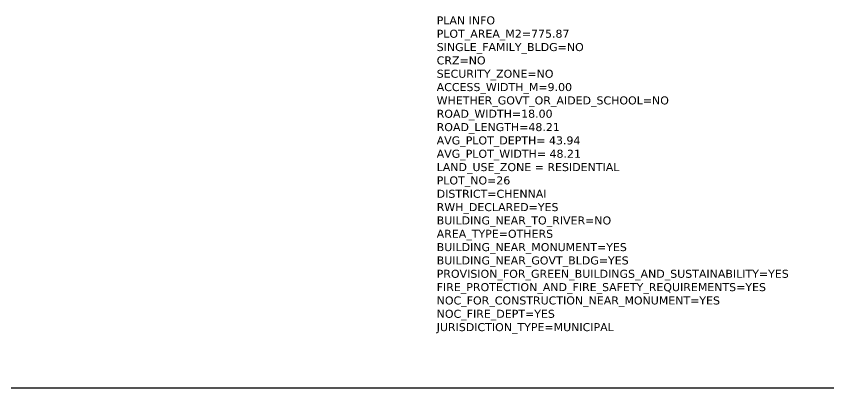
# Model space of a CAD drawing. Header units: metres. Extents: x 609 to 1377, y 679 to 857.
# Drawn here: x 815.9 to 917.4, y 760.6 to 807.2 of the extents above; entities that cross this region are included whole.
import ezdxf

# ---------------------------------------------------------------- set-up
doc = ezdxf.new("R2010")
doc.units = ezdxf.units.M
doc.header["$MEASUREMENT"] = 0
doc.header["$PDMODE"] = 2
doc.header["$PDSIZE"] = 50
doc.layers.get('0').update_dxf_attribs({"lineweight": 0})
doc.layers.get('Defpoints').update_dxf_attribs({"lineweight": 0})
doc.layers.add('DISTANCE_FROM_MONUMENT', color=7, linetype='Continuous')
doc.layers.add('PLAN_INFO', color=1, linetype='Continuous', plot=False)
doc.styles.get("Standard").update_dxf_attribs({"font": 'verdana.ttf', "height": 0.18})
doc.dimstyles.get("Standard").update_dxf_attribs({"dimscale": 0, "dimtxt": 0.18, "dimasz": 0.18, "dimexe": 0.18, "dimexo": 0.0625, "dimgap": 0.09, "dimtad": 1, "dimtoh": 1, "dimzin": 0, "dimdsep": 46, "dimtxsty": 'Standard', "dimblk": 'OBLIQUE', "dimcen": 0.09, "dimse1": 1, "dimse2": 1, "dimadec": 0, "dimazin": 0, "dimtfac": 1, "dimtofl": 0, "dimtmove": 0, "dimatfit": 3, "dimldrblk": 'OBLIQUE', "dimfxl": 1, "dimtolj": 1, "dimtzin": 0, "dimarcsym": 0})

# ---------------------------------------------------------------- blocks, each defined once
blk = doc.blocks.new('_Oblique')
at = {"color": 0, "linetype": 'ByBlock', "lineweight": -2}
blk.add_line((-0.5, -0.5), (0.5, 0.5), dxfattribs=at)
blk = doc.blocks.new('*D140')
at = {"layer": 'Defpoints', "color": 0}
for p in [(619.44, 760.68), (619.44, 760.68), (969.44, 760.68)]:
    blk.add_point(p, dxfattribs=at)
at = {"layer": 'DISTANCE_FROM_MONUMENT', "color": 0, "lineweight": -2}
blk.add_line((969.44, 760.68), (619.44, 760.68), dxfattribs=at)
at = {"layer": 'DISTANCE_FROM_MONUMENT', "color": 0, "lineweight": -2, "xscale": 0.18, "yscale": 0.18, "zscale": 0.18, "rotation": 180}
blk.add_blockref('_Oblique', (619.44, 760.68), dxfattribs=at)
at = {"layer": 'DISTANCE_FROM_MONUMENT', "color": 0, "lineweight": -2, "xscale": 0.18, "yscale": 0.18, "zscale": 0.18}
blk.add_blockref('_Oblique', (969.44, 760.68), dxfattribs=at)
at = {"layer": 'DISTANCE_FROM_MONUMENT', "color": 0, "insert": (794.44, 760.86), "char_height": 0.18, "attachment_point": 5}
blk.add_mtext('\\A1;350.00', dxfattribs=at)

msp = doc.modelspace()

# ---------------------------------------------------------------- texts
at = {"layer": 'PLAN_INFO', "insert": (868.412, 807.134), "char_height": 1, "width": 36.17558, "attachment_point": 1}
msp.add_mtext('PLAN INFO\\PPLOT_AREA_M2=775.87\\PSINGLE_FAMILY_BLDG=NO\\PCRZ=NO\\PSECURITY_ZONE=NO\\PACCESS_WIDTH_M=9.00\\PWHETHER_GOVT_OR_AIDED_SCHOOL=NO\\PROAD_WIDTH=18.00\\PROAD_LENGTH=48.21\\PAVG_PLOT_DEPTH= 43.94\\PAVG_PLOT_WIDTH= 48.21\\PLAND_USE_ZONE = RESIDENTIAL\\PPLOT_NO=26 \\PDISTRICT=CHENNAI\\PRWH_DECLARED=YES\\PBUILDING_NEAR_TO_RIVER=NO\\PAREA_TYPE=OTHERS\\PBUILDING_NEAR_MONUMENT=YES\\PBUILDING_NEAR_GOVT_BLDG=YES\\PPROVISION_FOR_GREEN_BUILDINGS_AND_SUSTAINABILITY=YES\\PFIRE_PROTECTION_AND_FIRE_SAFETY_REQUIREMENTS=YES\\PNOC_FOR_CONSTRUCTION_NEAR_MONUMENT=YES\\PNOC_FIRE_DEPT=YES\\PJURISDICTION_TYPE=MUNICIPAL', dxfattribs=at)

# ---------------------------------------------------------------- dimensions: what is measured, and where the dimension line sits
at = {"layer": 'DISTANCE_FROM_MONUMENT'}
dim = msp.add_linear_dim(base=(619.443, 760.678), p1=(969.443, 760.678), p2=(619.443, 760.678), dimstyle='Standard', override={"dimscale": 1}, dxfattribs=at)
dim.commit()
dim.dimension.update_dxf_attribs({"geometry": '*D140', "text_midpoint": (794.443, 760.862)})

doc.saveas('drawing.dxf')
